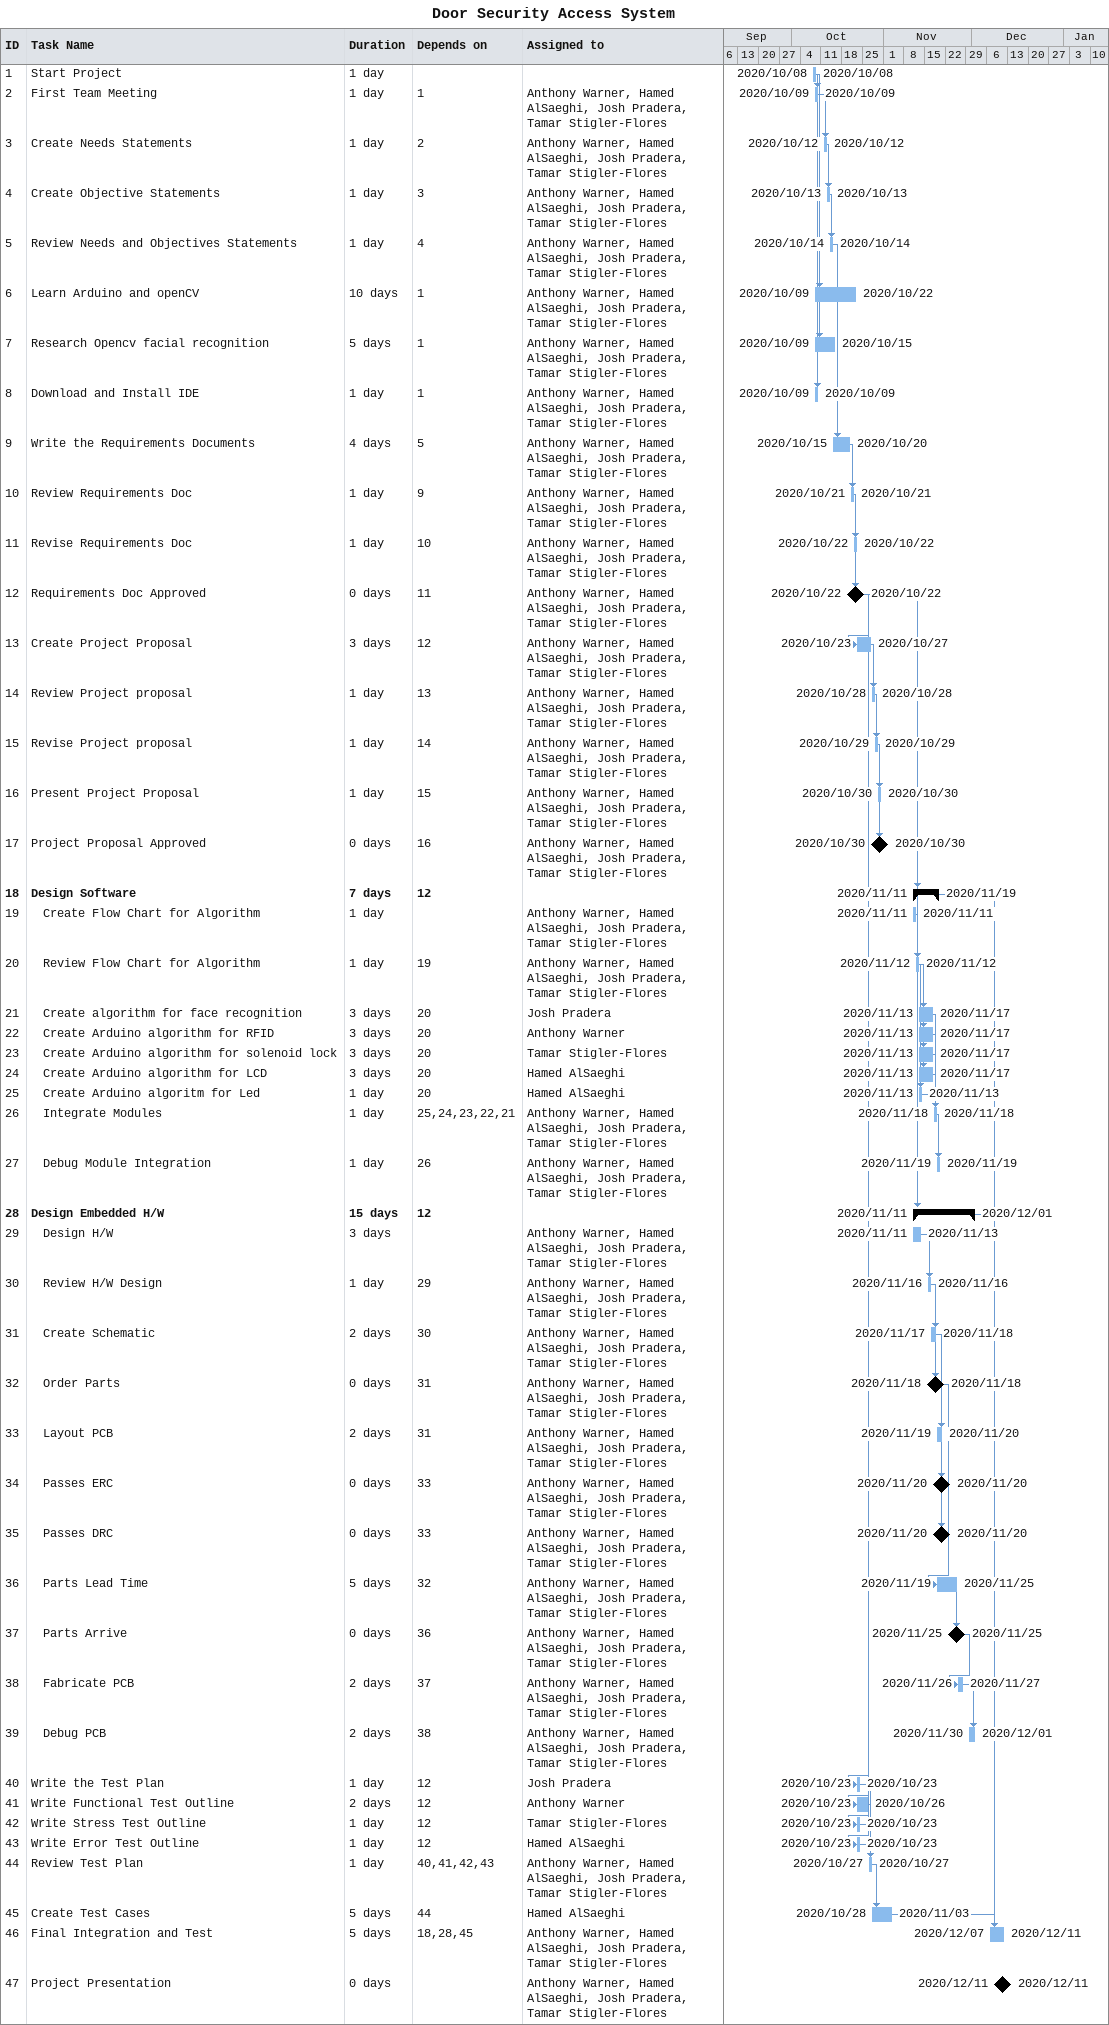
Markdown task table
Door Security Access System

| ID | Level | Task | Duration | Start | Finish | Predecessors | Resources |
|---|---|---|---|---|---|---|---|
| 1 | 1 | Start Project | 1d | 2020-10-08 | 2020-10-08 |  |  |
| 2 | 1 | First Team Meeting | 1d | 2020-10-09 | 2020-10-09 | 1 | Anthony Warner, Hamed AlSaeghi, Josh Pradera, Tamar Stigler-Flores |
| 3 | 1 | Create Needs Statements | 1d | 2020-10-12 | 2020-10-12 | 2 | Anthony Warner, Hamed AlSaeghi, Josh Pradera, Tamar Stigler-Flores |
| 4 | 1 | Create Objective Statements | 1d | 2020-10-13 | 2020-10-13 | 3 | Anthony Warner, Hamed AlSaeghi, Josh Pradera, Tamar Stigler-Flores |
| 5 | 1 | Review Needs and Objectives Statements | 1d | 2020-10-14 | 2020-10-14 | 4 | Anthony Warner, Hamed AlSaeghi, Josh Pradera, Tamar Stigler-Flores |
| 6 | 1 | Learn Arduino and openCV | 10d | 2020-10-09 | 2020-10-22 | 1 | Anthony Warner, Hamed AlSaeghi, Josh Pradera, Tamar Stigler-Flores |
| 7 | 1 | Research Opencv facial recognition | 5d | 2020-10-09 | 2020-10-15 | 1 | Anthony Warner, Hamed AlSaeghi, Josh Pradera, Tamar Stigler-Flores |
| 8 | 1 | Download and Install IDE | 1d | 2020-10-09 | 2020-10-09 | 1 | Anthony Warner, Hamed AlSaeghi, Josh Pradera, Tamar Stigler-Flores |
| 9 | 1 | Write the Requirements Documents | 4d | 2020-10-15 | 2020-10-20 | 5 | Anthony Warner, Hamed AlSaeghi, Josh Pradera, Tamar Stigler-Flores |
| 10 | 1 | Review Requirements Doc | 1d | 2020-10-21 | 2020-10-21 | 9 | Anthony Warner, Hamed AlSaeghi, Josh Pradera, Tamar Stigler-Flores |
| 11 | 1 | Revise Requirements Doc | 1d | 2020-10-22 | 2020-10-22 | 10 | Anthony Warner, Hamed AlSaeghi, Josh Pradera, Tamar Stigler-Flores |
| 12 | 1 | Requirements Doc Approved | 0d | 2020-10-22 | 2020-10-22 | 11 | Anthony Warner, Hamed AlSaeghi, Josh Pradera, Tamar Stigler-Flores |
| 13 | 1 | Create Project Proposal | 3d | 2020-10-23 | 2020-10-27 | 12 | Anthony Warner, Hamed AlSaeghi, Josh Pradera, Tamar Stigler-Flores |
| 14 | 1 | Review Project proposal | 1d | 2020-10-28 | 2020-10-28 | 13 | Anthony Warner, Hamed AlSaeghi, Josh Pradera, Tamar Stigler-Flores |
| 15 | 1 | Revise Project proposal | 1d | 2020-10-29 | 2020-10-29 | 14 | Anthony Warner, Hamed AlSaeghi, Josh Pradera, Tamar Stigler-Flores |
| 16 | 1 | Present Project Proposal | 1d | 2020-10-30 | 2020-10-30 | 15 | Anthony Warner, Hamed AlSaeghi, Josh Pradera, Tamar Stigler-Flores |
| 17 | 1 | Project Proposal Approved | 0d | 2020-10-30 | 2020-10-30 | 16 | Anthony Warner, Hamed AlSaeghi, Josh Pradera, Tamar Stigler-Flores |
| 18 | 1 | **Design Software** | 7d | 2020-11-11 | 2020-11-19 | 12 |  |
| 19 | 2 | Create Flow Chart for Algorithm | 1d | 2020-11-11 | 2020-11-11 |  | Anthony Warner, Hamed AlSaeghi, Josh Pradera, Tamar Stigler-Flores |
| 20 | 2 | Review Flow Chart for Algorithm | 1d | 2020-11-12 | 2020-11-12 | 19 | Anthony Warner, Hamed AlSaeghi, Josh Pradera, Tamar Stigler-Flores |
| 21 | 2 | Create algorithm for face recognition | 3d | 2020-11-13 | 2020-11-17 | 20 | Josh Pradera |
| 22 | 2 | Create Arduino algorithm for RFID | 3d | 2020-11-13 | 2020-11-17 | 20 | Anthony Warner |
| 23 | 2 | Create Arduino algorithm for solenoid lock | 3d | 2020-11-13 | 2020-11-17 | 20 | Tamar Stigler-Flores |
| 24 | 2 | Create Arduino algorithm for LCD | 3d | 2020-11-13 | 2020-11-17 | 20 | Hamed AlSaeghi |
| 25 | 2 | Create Arduino algoritm for Led | 1d | 2020-11-13 | 2020-11-13 | 20 | Hamed AlSaeghi |
| 26 | 2 | Integrate Modules | 1d | 2020-11-18 | 2020-11-18 | 25, 24, 23, 22, 21 | Anthony Warner, Hamed AlSaeghi, Josh Pradera, Tamar Stigler-Flores |
| 27 | 2 | Debug Module Integration | 1d | 2020-11-19 | 2020-11-19 | 26 | Anthony Warner, Hamed AlSaeghi, Josh Pradera, Tamar Stigler-Flores |
| 28 | 1 | **Design Embedded H/W** | 15d | 2020-11-11 | 2020-12-01 | 12 |  |
| 29 | 2 | Design H/W | 3d | 2020-11-11 | 2020-11-13 |  | Anthony Warner, Hamed AlSaeghi, Josh Pradera, Tamar Stigler-Flores |
| 30 | 2 | Review H/W Design | 1d | 2020-11-16 | 2020-11-16 | 29 | Anthony Warner, Hamed AlSaeghi, Josh Pradera, Tamar Stigler-Flores |
| 31 | 2 | Create Schematic | 2d | 2020-11-17 | 2020-11-18 | 30 | Anthony Warner, Hamed AlSaeghi, Josh Pradera, Tamar Stigler-Flores |
| 32 | 2 | Order Parts | 0d | 2020-11-18 | 2020-11-18 | 31 | Anthony Warner, Hamed AlSaeghi, Josh Pradera, Tamar Stigler-Flores |
| 33 | 2 | Layout PCB | 2d | 2020-11-19 | 2020-11-20 | 31 | Anthony Warner, Hamed AlSaeghi, Josh Pradera, Tamar Stigler-Flores |
| 34 | 2 | Passes ERC | 0d | 2020-11-20 | 2020-11-20 | 33 | Anthony Warner, Hamed AlSaeghi, Josh Pradera, Tamar Stigler-Flores |
| 35 | 2 | Passes DRC | 0d | 2020-11-20 | 2020-11-20 | 33 | Anthony Warner, Hamed AlSaeghi, Josh Pradera, Tamar Stigler-Flores |
| 36 | 2 | Parts Lead Time | 5d | 2020-11-19 | 2020-11-25 | 32 | Anthony Warner, Hamed AlSaeghi, Josh Pradera, Tamar Stigler-Flores |
| 37 | 2 | Parts Arrive | 0d | 2020-11-25 | 2020-11-25 | 36 | Anthony Warner, Hamed AlSaeghi, Josh Pradera, Tamar Stigler-Flores |
| 38 | 2 | Fabricate PCB | 2d | 2020-11-26 | 2020-11-27 | 37 | Anthony Warner, Hamed AlSaeghi, Josh Pradera, Tamar Stigler-Flores |
| 39 | 2 | Debug PCB | 2d | 2020-11-30 | 2020-12-01 | 38 | Anthony Warner, Hamed AlSaeghi, Josh Pradera, Tamar Stigler-Flores |
| 40 | 1 | Write the Test Plan | 1d | 2020-10-23 | 2020-10-23 | 12 | Josh Pradera |
| 41 | 1 | Write Functional Test Outline | 2d | 2020-10-23 | 2020-10-26 | 12 | Anthony Warner |
| 42 | 1 | Write Stress Test Outline | 1d | 2020-10-23 | 2020-10-23 | 12 | Tamar Stigler-Flores |
| 43 | 1 | Write Error Test Outline | 1d | 2020-10-23 | 2020-10-23 | 12 | Hamed AlSaeghi |
| 44 | 1 | Review Test Plan | 1d | 2020-10-27 | 2020-10-27 | 40, 41, 42, 43 | Anthony Warner, Hamed AlSaeghi, Josh Pradera, Tamar Stigler-Flores |
| 45 | 1 | Create Test Cases | 5d | 2020-10-28 | 2020-11-03 | 44 | Hamed AlSaeghi |
| 46 | 1 | Final Integration and Test | 5d | 2020-12-07 | 2020-12-11 | 18, 28, 45 | Anthony Warner, Hamed AlSaeghi, Josh Pradera, Tamar Stigler-Flores |
| 47 | 1 | Project Presentation | 0d | 2020-12-11 | 2020-12-11 |  | Anthony Warner, Hamed AlSaeghi, Josh Pradera, Tamar Stigler-Flores |
